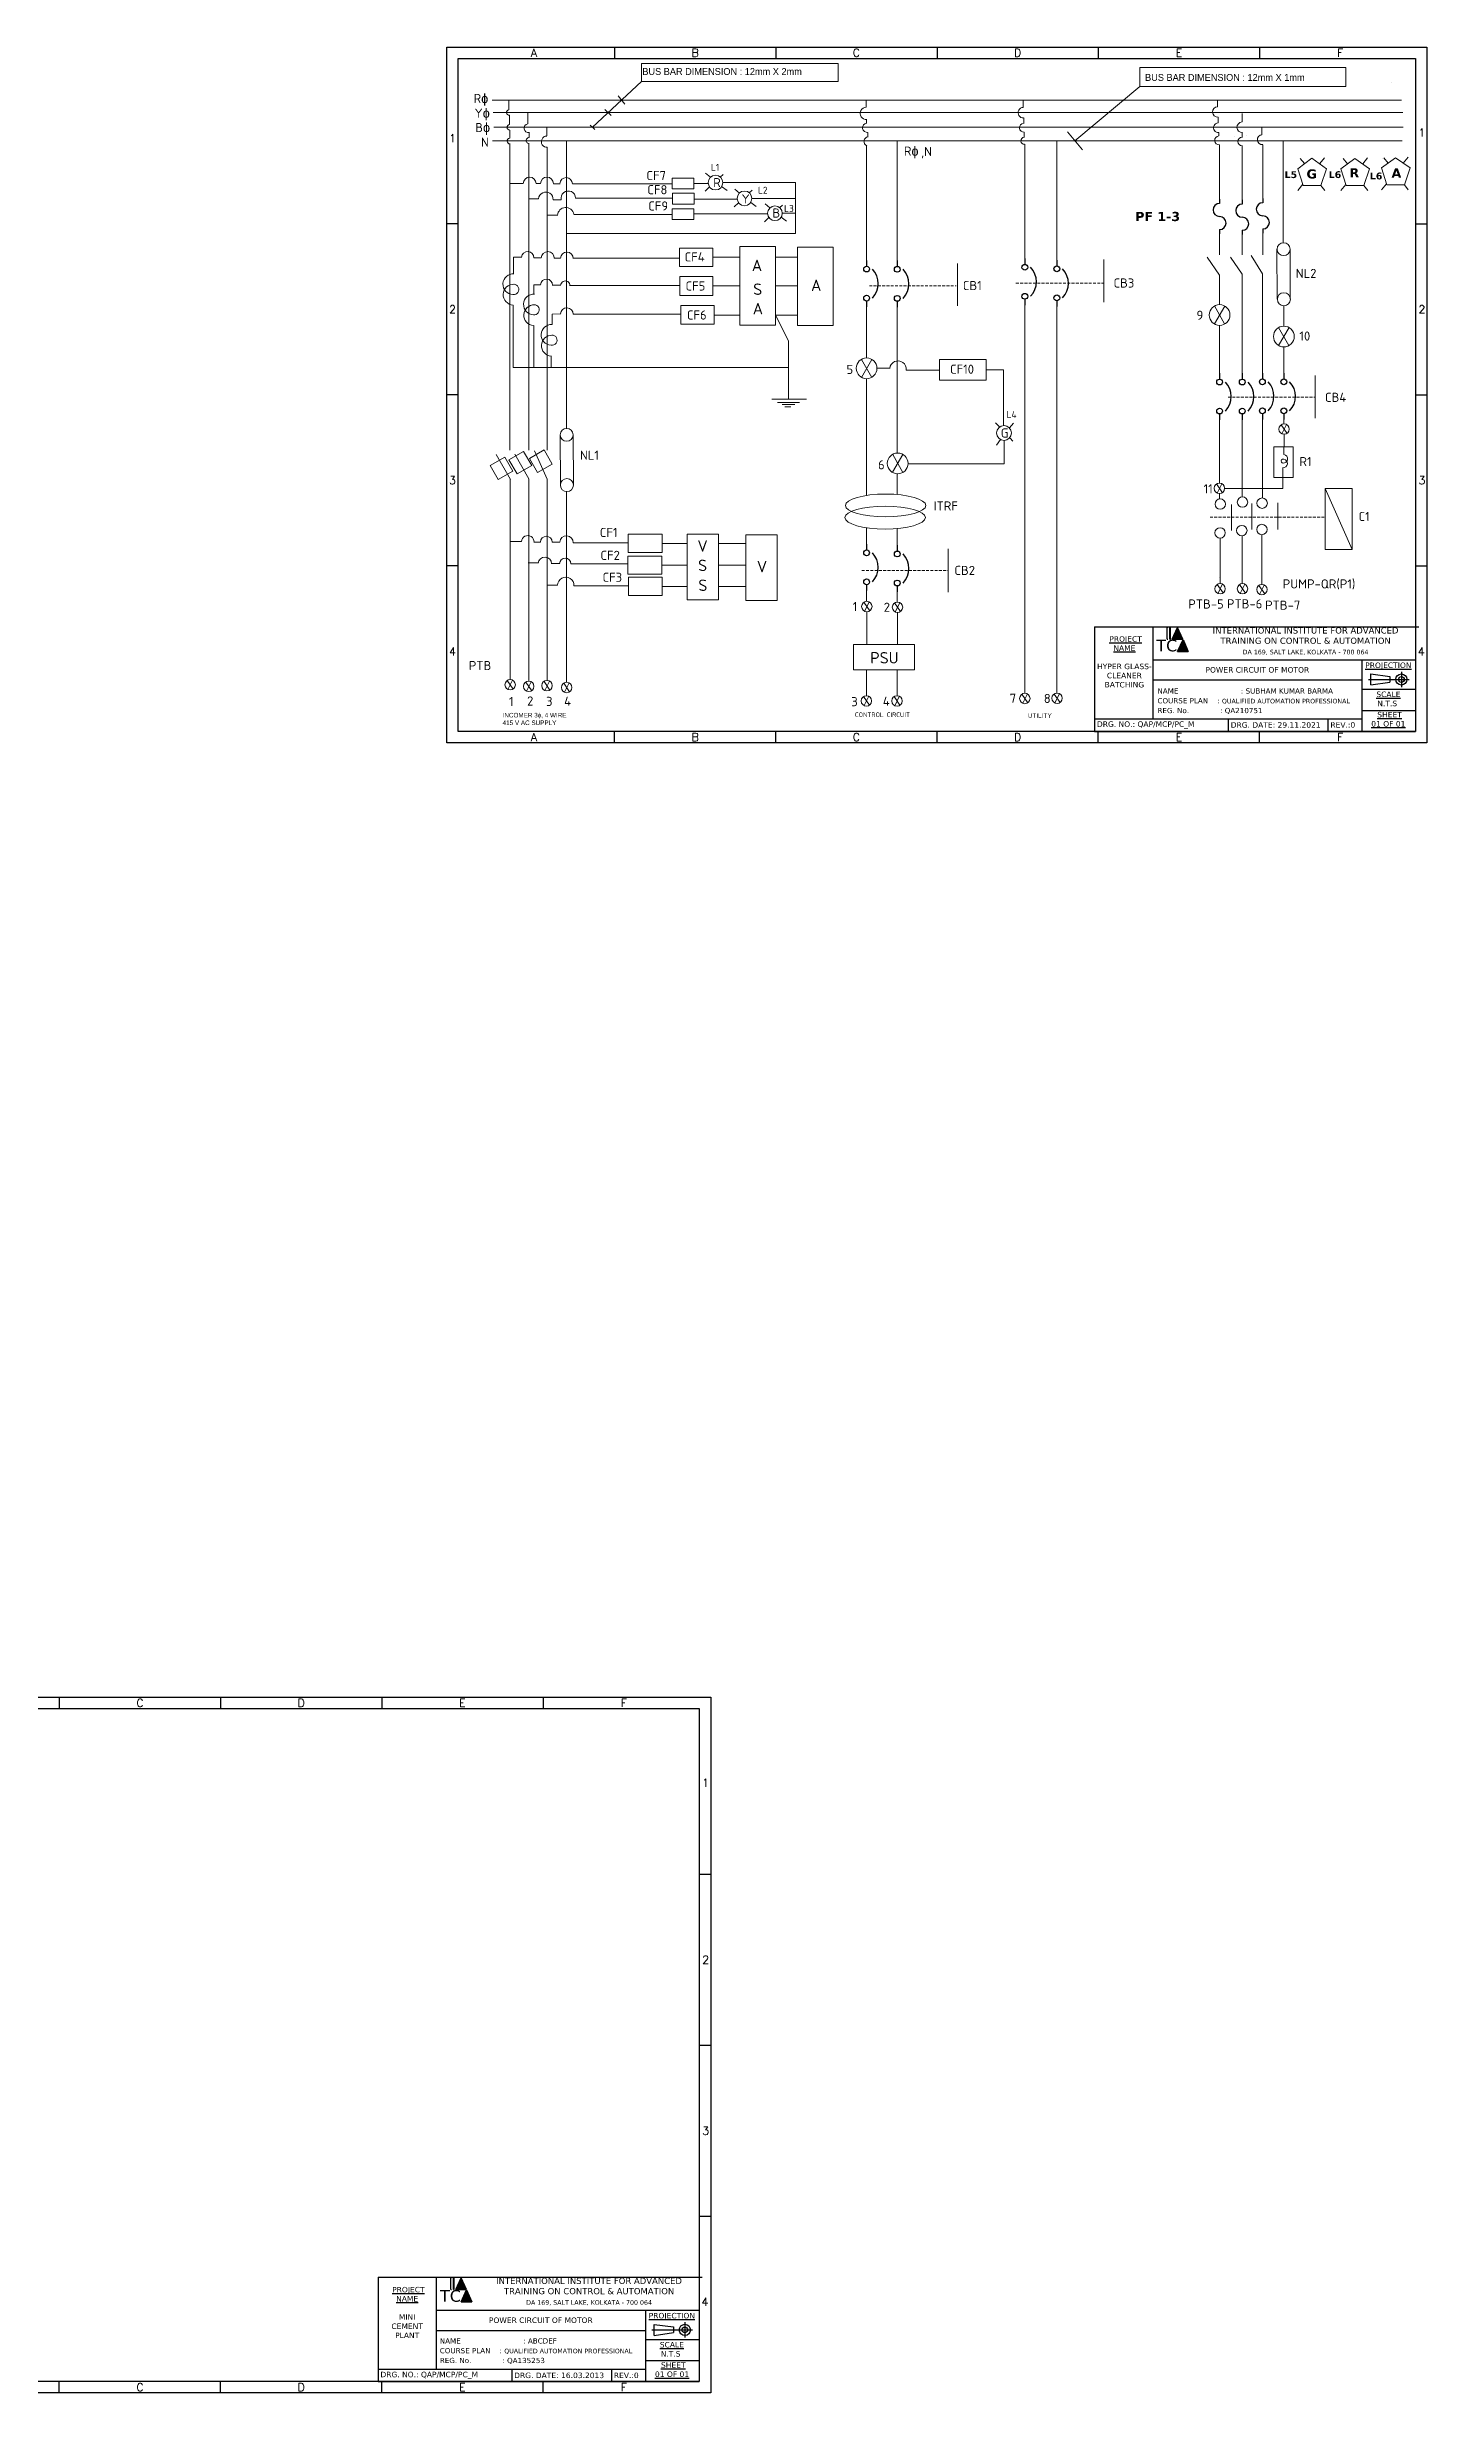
# Model space of a CAD drawing. Header units: millimetres. Extents: x -9791142 to 63260, y -4809864 to 11955173.
# Drawn here: x 36272 to 42308, y -11078 to -818 of the extents above; entities that cross this region are included whole.
import ezdxf
from ezdxf.enums import TextEntityAlignment as Align

# ---------------------------------------------------------------- set-up
doc = ezdxf.new("R2010")
doc.units = ezdxf.units.MM
doc.header["$LTSCALE"] = 5
doc.linetypes.add('DASHED', pattern=[0.75, 0.5, -0.25])
doc.styles.add('style2', font='verdana.ttf')

# ---------------------------------------------------------------- blocks, each defined once
blk = doc.blocks.new('Circuit Breaker')
at = {"color": 7}
for p, q in [((0, 0), (0.049999, 0)), ((0.349999, 0), (0.399999, 0))]:
    blk.add_line(p, q, dxfattribs=at)
for centre in [(0.074999, 0), (0.324999, 0)]:
    blk.add_circle(centre, 0.025, dxfattribs=at)
blk.add_arc((0.199999, -0.081249), 0.18125, 46.39717, 133.6028, dxfattribs=at)
blk = doc.blocks.new('Fuse')
at = {"color": 7}
for p, q in [((0, 0), (0.05, 0)), ((0.35, 0), (0.4, 0))]:
    blk.add_line(p, q, dxfattribs=at)
for centre, start, end in [((0.125, 0), 180, 0), ((0.275, 0), 0, 180)]:
    blk.add_arc(centre, 0.075, start, end, dxfattribs=at)

msp = doc.modelspace()

# ---------------------------------------------------------------- hatches: boundary and pattern name
h = msp.add_hatch(color=140)
h.paths.add_polyline_path([(41174, -3356), (41171, -3356), (41171, -3408), (41174, -3408)])
h.paths.add_polyline_path([(41186, -3356), (41183, -3356), (41183, -3408), (41186, -3408)])
for color, points in [(2, [(41217, -3356), (41194, -3408), (41240, -3408)]), (1, [(41241, -3409), (41217, -3461), (41264, -3461)]), (2, [(38083, -10574), (38060, -10626), (38107, -10626)]), (1, [(38107, -10627), (38084, -10679), (38130, -10679)])]:
    msp.add_hatch(color=color).paths.add_polyline_path(points)
h = msp.add_hatch(color=140)
h.paths.add_polyline_path([(38041, -10574), (38038, -10574), (38038, -10626), (38041, -10626)])
h.paths.add_polyline_path([(38053, -10574), (38050, -10574), (38050, -10626), (38053, -10626)])

# ---------------------------------------------------------------- linework, layer by layer
at = {"color": 6}
for p, q in [((38754, -818), (38754, -868)), ((39460, -818), (39460, -868)), ((40165, -818), (40165, -868)), ((40870, -818), (40870, -868)), ((41576, -818), (41576, -868)), ((38071, -1591), (38021, -1591)), ((42258, -1591), (42308, -1591)), ((38071, -2339), (38021, -2339)), ((42258, -2339), (42308, -2339)), ((38071, -3087), (38021, -3087)), ((42258, -3087), (42308, -3087)), ((38754, -3861), (38754, -3811)), ((39460, -3861), (39460, -3811)), ((40165, -3861), (40165, -3811)), ((40870, -3861), (40870, -3811)), ((41576, -3861), (41576, -3811)), ((36326, -8035), (36326, -8085)), ((37031, -8035), (37031, -8085)), ((37737, -8035), (37737, -8085)), ((38442, -8035), (38442, -8085)), ((39125, -8809), (39175, -8809)), ((39125, -9557), (39175, -9557)), ((39125, -10305), (39175, -10305)), ((36326, -11078), (36326, -11028)), ((37031, -11078), (37031, -11028)), ((37737, -11078), (37737, -11028)), ((38442, -11078), (38442, -11028))]:
    msp.add_line(p, q, dxfattribs=at)
at = {"lineweight": 9, "ltscale": 5}
for p, q in [((38873, -968), (38658, -1169)), ((41052, -991), (40768, -1228)), ((42153, -972), (42153, -972)), ((42153, -972), (42153, -972)), ((38219, -1050), (42197, -1050)), ((38224, -1105), (42203, -1105)), ((38292, -1050), (38292, -1093)), ((38295, -1116), (38295, -1157)), ((38375, -1105), (38375, -1154)), ((38712, -1091), (38739, -1117)), ((38739, -1117), (38739, -1117)), ((38771, -1032), (38800, -1068)), ((39855, -1050), (39855, -1081)), ((40542, -1050), (40542, -1082)), ((40542, -1082), (40542, -1082)), ((40544, -1128), (40544, -1152)), ((41365, -1050), (41392, -1050)), ((41392, -1050), (41392, -1079)), ((41394, -1124), (41394, -1149)), ((41500, -1109), (41500, -1145)), ((38220, -1228), (42199, -1228)), ((38226, -1169), (42204, -1169)), ((38296, -1181), (38296, -1217)), ((38381, -1191), (38381, -1214)), ((38381, -1214), (38381, -1214)), ((38446, -1208), (38446, -1208)), ((38458, -1168), (38458, -1207)), ((38545, -1228), (38545, -2486)), ((38639, -1169), (38831, -1169)), ((38648, -1160), (38669, -1178)), ((38658, -1169), (38658, -1169)), ((38669, -1178), (38669, -1178)), ((39857, -1135), (39857, -1151)), ((39863, -1192), (39863, -1211)), ((39991, -1228), (39991, -1228)), ((39991, -1228), (39991, -1753)), ((40546, -1190), (40546, -1213)), ((40689, -1228), (40689, -1753)), ((40736, -1189), (40801, -1267)), ((40768, -1228), (40768, -1228)), ((41398, -1192), (41398, -1207)), ((41468, -1209), (41468, -1209)), ((41500, -1192), (41500, -1213)), ((41519, -1204), (41519, -1204)), ((41585, -1167), (41585, -1202)), ((41679, -1228), (41679, -1483)), ((38297, -1242), (38297, -2581)), ((38380, -1240), (38380, -2581)), ((38460, -1256), (38460, -2581)), ((39857, -1751), (39857, -1250)), ((39857, -1250), (39857, -1250)), ((40549, -1744), (40549, -1243)), ((41401, -1246), (41401, -1484)), ((41500, -1249), (41500, -1486)), ((41590, -1245), (41590, -1480)), ((41772, -1328), (41754, -1305)), ((41754, -1305), (41754, -1305)), ((41839, -1328), (41860, -1302)), ((41860, -1302), (41860, -1302)), ((41960, -1329), (41942, -1305)), ((41942, -1305), (41942, -1305)), ((42027, -1329), (42048, -1303)), ((42048, -1303), (42048, -1303)), ((42112, -1307), (42112, -1307)), ((42138, -1326), (42120, -1302)), ((42204, -1326), (42226, -1300)), ((42226, -1300), (42226, -1300)), ((38297, -1415), (38355, -1415)), ((38411, -1415), (38431, -1415)), ((38487, -1416), (38487, -1416)), ((38487, -1416), (38516, -1416)), ((38570, -1417), (39006, -1417)), ((39101, -1415), (39163, -1415)), ((39170, -1430), (39151, -1448)), ((39153, -1370), (39174, -1387)), ((39230, -1375), (39217, -1387)), ((39223, -1428), (39247, -1446)), ((39228, -1411), (39546, -1411)), ((39546, -1411), (39546, -1633)), ((41743, -1445), (41765, -1418)), ((41861, -1445), (41844, -1423)), ((41931, -1446), (41953, -1419)), ((42049, -1446), (42032, -1424)), ((42109, -1443), (42131, -1416)), ((42226, -1443), (42210, -1421)), ((38380, -1482), (38422, -1482)), ((38486, -1486), (38521, -1486)), ((38583, -1479), (39008, -1479)), ((39228, -1484), (39103, -1484)), ((39151, -1448), (39151, -1448)), ((39228, -1484), (39290, -1484)), ((39297, -1500), (39278, -1517)), ((39278, -1517), (39278, -1517)), ((39280, -1439), (39301, -1457)), ((39357, -1444), (39344, -1456)), ((39350, -1498), (39374, -1516)), ((39355, -1480), (39546, -1480)), ((39413, -1504), (39434, -1521)), ((39489, -1509), (39477, -1520)), ((41401, -1484), (41401, -1484)), ((41679, -1483), (41679, -1673)), ((38460, -1554), (38506, -1554)), ((39546, -1633), (38545, -1633)), ((38576, -1550), (39007, -1550)), ((39102, -1548), (39361, -1548)), ((39361, -1548), (39423, -1548)), ((39430, -1564), (39411, -1582)), ((39411, -1582), (39411, -1582)), ((39483, -1562), (39507, -1580)), ((39488, -1545), (39546, -1545)), ((41401, -1636), (41401, -1727)), ((41500, -1638), (41500, -1727)), ((41590, -1632), (41590, -1727)), ((38313, -1737), (38313, -1812)), ((38313, -1737), (38349, -1737)), ((38402, -1740), (38434, -1740)), ((38434, -1740), (38434, -1740)), ((38491, -1742), (38518, -1742)), ((38518, -1742), (38518, -1742)), ((39184, -1737), (39303, -1737)), ((39459, -1737), (39555, -1737)), ((41401, -1815), (41346, -1737)), ((41346, -1737), (41346, -1737)), ((41500, -1812), (41448, -1737)), ((41448, -1737), (41448, -1737)), ((41500, -1727), (41500, -1727)), ((41588, -1810), (41539, -1730)), ((41590, -1727), (41590, -1727)), ((41652, -1702), (41653, -1921)), ((41709, -1702), (41710, -1921)), ((39991, -1753), (39991, -1753)), ((40255, -1764), (40255, -1950)), ((40894, -1747), (40894, -1934)), ((41401, -1815), (41401, -1945)), ((41401, -1815), (41401, -1815)), ((41500, -1812), (41500, -2048)), ((41588, -1810), (41588, -2050)), ((38311, -1947), (38311, -2220)), ((38402, -1898), (38402, -1858)), ((38402, -1858), (38402, -1858)), ((38402, -1858), (38431, -1858)), ((38431, -1858), (38431, -1858)), ((38483, -1860), (38519, -1860)), ((38559, -1861), (39041, -1861)), ((39041, -1861), (39041, -1861)), ((39185, -1863), (39303, -1863)), ((39459, -1863), (39555, -1863)), ((39555, -1863), (39555, -1863)), ((40549, -1946), (40549, -3517)), ((38401, -2036), (38401, -2220)), ((38482, -1986), (38519, -1985)), ((38482, -2031), (38482, -1986)), ((38574, -1986), (39044, -1986)), ((39044, -1986), (39044, -1986)), ((39190, -1990), (39303, -1990)), ((39459, -1990), (39555, -1990)), ((39459, -1990), (39459, -1990)), ((39459, -1990), (39515, -2103)), ((39857, -1954), (39857, -2178)), ((39991, -1955), (39991, -2594)), ((40689, -1953), (40689, -3522)), ((41424, -1951), (41378, -2029)), ((41379, -1950), (41423, -2029)), ((41401, -1989), (41401, -1990)), ((41401, -2035), (41401, -2048)), ((41401, -2048), (41401, -2048)), ((41401, -2048), (41401, -2246)), ((41500, -2048), (41500, -2048)), ((41500, -2048), (41500, -2246)), ((41588, -2050), (41588, -2050)), ((41588, -2050), (41588, -2246)), ((41705, -2044), (41659, -2123)), ((41659, -2044), (41704, -2123)), ((41682, -1950), (41682, -2038)), ((39515, -2103), (39515, -2287)), ((41682, -2083), (41682, -2084)), ((41682, -2129), (41682, -2246)), ((38311, -2220), (38478, -2220)), ((38401, -2220), (38401, -2220)), ((38478, -2169), (38478, -2220)), ((38478, -2220), (38478, -2220)), ((38478, -2220), (39515, -2220)), ((38478, -2220), (38478, -2220)), ((39880, -2184), (39834, -2263)), ((39835, -2184), (39880, -2263)), ((39903, -2223), (39937, -2223)), ((39937, -2223), (39958, -2223)), ((40030, -2231), (40178, -2231)), ((40380, -2230), (40456, -2230)), ((40456, -2230), (40456, -2412)), ((41401, -2246), (41401, -2246)), ((41500, -2246), (41500, -2246)), ((41588, -2246), (41588, -2246)), ((41682, -2246), (41682, -2246)), ((41819, -2254), (41819, -2441)), ((39443, -2358), (39594, -2358)), ((39515, -2287), (39515, -2287)), ((39515, -2287), (39515, -2360)), ((39857, -2269), (39857, -2779)), ((39467, -2372), (39564, -2372)), ((39487, -2381), (39543, -2381)), ((39500, -2391), (39525, -2391)), ((39515, -2360), (39515, -2360)), ((40439, -2480), (40421, -2461)), ((40423, -2462), (40423, -2462)), ((40456, -2411), (40456, -2473)), ((41401, -2448), (41401, -2657)), ((41500, -2448), (41500, -2660)), ((41588, -2447), (41588, -2659)), ((41682, -2448), (41682, -2467)), ((38517, -2514), (38518, -2734)), ((38574, -2514), (38575, -2734)), ((40443, -2534), (40425, -2559)), ((40458, -2538), (40458, -2641)), ((40499, -2463), (40482, -2484)), ((40496, -2541), (40485, -2528)), ((41670, -2470), (41696, -2508)), ((41693, -2469), (41673, -2510)), ((41682, -2467), (41682, -2467)), ((41683, -2538), (41682, -2600)), ((41683, -2512), (41683, -2538)), ((41683, -2538), (41683, -2512)), ((41683, -2538), (41683, -2538)), ((38299, -2709), (38237, -2600)), ((38380, -2707), (38318, -2598)), ((38318, -2598), (38318, -2598)), ((38460, -2708), (38404, -2584)), ((38404, -2584), (38404, -2584)), ((40016, -2600), (39970, -2678)), ((39971, -2600), (40015, -2679)), ((39991, -2635), (39991, -2636)), ((40040, -2641), (40039, -2641)), ((40039, -2641), (40039, -2641)), ((40458, -2641), (40040, -2641)), ((41401, -2639), (41401, -2725)), ((41401, -2657), (41401, -2657)), ((41500, -2660), (41500, -2660)), ((41500, -2660), (41500, -2786)), ((41588, -2659), (41588, -2659)), ((41588, -2659), (41588, -2790)), ((41677, -2657), (41677, -2694)), ((41682, -2600), (41682, -2600)), ((41682, -2600), (41682, -2600)), ((38298, -2709), (38298, -3584)), ((38380, -2707), (38380, -3591)), ((38460, -2708), (38460, -3588)), ((38545, -2763), (38545, -3596)), ((39991, -2684), (39991, -2775)), ((41377, -2749), (41377, -2749)), ((41387, -2729), (41413, -2767)), ((41411, -2728), (41391, -2769)), ((41401, -2749), (41401, -2749)), ((41401, -2749), (41401, -2749)), ((41677, -2749), (41423, -2749)), ((41677, -2694), (41677, -2749)), ((41862, -2749), (41981, -3015)), ((41401, -2771), (41401, -2792)), ((41401, -2792), (41401, -2792)), ((41453, -2818), (41453, -2933)), ((41500, -2786), (41500, -2786)), ((41542, -2815), (41542, -2928)), ((41588, -2790), (41588, -2790)), ((41656, -2812), (41656, -2928)), ((39857, -2921), (39857, -2933)), ((39857, -2933), (39857, -2994)), ((39991, -2924), (39991, -2932)), ((39991, -2932), (39991, -2998)), ((41403, -2964), (41403, -3164)), ((41453, -2933), (41453, -2933)), ((41500, -2955), (41500, -3164)), ((41542, -2928), (41542, -2928)), ((41586, -2951), (41586, -3169)), ((41656, -2928), (41656, -2928)), ((41861, -2874), (41861, -2874)), ((38298, -2981), (38347, -2981)), ((38347, -2981), (38347, -2981)), ((38377, -3074), (38420, -3074)), ((38402, -2983), (38430, -2983)), ((38423, -3058), (38423, -3058)), ((38479, -3077), (38514, -3077)), ((38481, -2983), (38515, -2983)), ((38515, -2983), (38515, -2983)), ((38563, -3078), (38813, -3078)), ((38573, -2986), (38815, -2986)), ((38815, -2986), (38815, -2986)), ((38963, -2989), (39072, -2989)), ((39209, -2989), (39329, -2989)), ((39329, -2989), (39329, -2989)), ((40214, -3012), (40214, -3202)), ((41981, -3015), (41981, -3015)), ((38460, -3172), (38505, -3172)), ((38577, -3174), (38815, -3174)), ((38961, -3084), (39072, -3084)), ((38963, -3177), (39072, -3177)), ((39209, -3084), (39329, -3084)), ((39209, -3177), (39329, -3177)), ((41390, -3168), (41416, -3205)), ((41414, -3166), (41394, -3207)), ((41401, -3136), (41401, -3136)), ((41488, -3168), (41514, -3206)), ((41511, -3167), (41491, -3208)), ((41498, -3139), (41498, -3139)), ((41573, -3173), (41599, -3210)), ((41596, -3171), (41576, -3212)), ((41585, -3144), (41585, -3144)), ((39844, -3283), (39844, -3283)), ((39845, -3246), (39871, -3284)), ((39868, -3245), (39848, -3286)), ((39857, -3195), (39857, -3242)), ((39873, -3282), (39873, -3282)), ((39979, -3249), (40005, -3287)), ((40003, -3248), (39982, -3289)), ((39991, -3200), (39991, -3245)), ((39848, -3286), (39848, -3286)), ((39858, -3288), (39858, -3431)), ((39865, -3286), (39865, -3286)), ((39871, -3284), (39871, -3284)), ((39992, -3291), (39992, -3431)), ((39858, -3431), (39858, -3431)), ((38285, -3588), (38311, -3626)), ((38308, -3587), (38288, -3628)), ((38470, -3591), (38450, -3632)), ((38460, -3588), (38460, -3588)), ((39856, -3542), (39856, -3655)), ((39990, -3542), (39990, -3655)), ((40549, -3517), (40549, -3644)), ((40689, -3522), (40689, -3644)), ((38367, -3595), (38392, -3633)), ((38390, -3594), (38370, -3635)), ((38446, -3593), (38472, -3630)), ((38532, -3600), (38558, -3638)), ((38556, -3599), (38536, -3640)), ((38545, -3596), (38545, -3596)), ((39843, -3659), (39869, -3696)), ((39867, -3657), (39847, -3698)), ((39977, -3659), (40003, -3697)), ((40000, -3658), (39980, -3699)), ((40536, -3648), (40562, -3686)), ((40560, -3647), (40540, -3688)), ((40677, -3648), (40703, -3685)), ((40700, -3646), (40680, -3687))]:
    msp.add_line(p, q, dxfattribs=at)
at = {"linetype": 'DASHED', "lineweight": 9, "ltscale": 5}
for p, q in [((39869, -1862), (40249, -1862)), ((40510, -1850), (40891, -1850)), ((41438, -2350), (41818, -2350)), ((41359, -2874), (41861, -2874)), ((39836, -3108), (40214, -3108))]:
    msp.add_line(p, q, dxfattribs=at)
at = {"color": 84}
for p, q in [((40854, -3354), (40854, -3811)), ((40854, -3354), (42272, -3354)), ((41109, -3354), (41109, -3756)), ((42258, -3330), (42258, -3811)), ((41109, -3498), (42258, -3498)), ((41109, -3586), (42023, -3586)), ((42023, -3498), (42023, -3811)), ((42023, -3626), (42258, -3626)), ((40854, -3756), (42023, -3756)), ((41439, -3756), (41439, -3811)), ((41875, -3756), (41875, -3811)), ((42023, -3719), (42258, -3719)), ((40854, -3811), (42258, -3811)), ((39125, -10548), (39125, -11028)), ((37720, -10571), (37720, -11028)), ((37720, -10571), (39138, -10571)), ((37975, -10571), (37975, -10974)), ((37975, -10716), (39125, -10716)), ((38890, -10716), (38890, -11028)), ((37975, -10804), (38890, -10804)), ((38890, -10844), (39125, -10844)), ((37720, -10974), (38890, -10974)), ((38305, -10974), (38305, -11028)), ((38741, -10974), (38741, -11028)), ((38890, -10936), (39125, -10936)), ((37720, -11028), (39125, -11028))]:
    msp.add_line(p, q, dxfattribs=at)
at = {"color": 140}
for p, q in [((41174, -3356), (41171, -3356)), ((41171, -3408), (41171, -3356)), ((41186, -3356), (41183, -3356)), ((41183, -3408), (41183, -3356)), ((41186, -3408), (41186, -3356)), ((38041, -10574), (38038, -10574)), ((38038, -10626), (38038, -10574)), ((38053, -10574), (38050, -10574)), ((38050, -10626), (38050, -10574)), ((38053, -10626), (38053, -10574))]:
    msp.add_line(p, q, dxfattribs=at)
at = {"color": 2}
for p, q in [((41194, -3408), (41217, -3356)), ((41240, -3408), (41217, -3356)), ((41194, -3408), (41240, -3408)), ((38060, -10626), (38083, -10574)), ((38060, -10626), (38107, -10626)), ((38107, -10626), (38083, -10574))]:
    msp.add_line(p, q, dxfattribs=at)
at = {"color": 4}
for p, q in [((41171, -3408), (41174, -3408)), ((41183, -3408), (41186, -3408)), ((38038, -10626), (38041, -10626)), ((38050, -10626), (38053, -10626))]:
    msp.add_line(p, q, dxfattribs=at)
at = {"color": 1}
for p, q in [((41217, -3461), (41241, -3409)), ((41217, -3461), (41264, -3461)), ((41241, -3409), (41264, -3461)), ((38084, -10679), (38107, -10627)), ((38107, -10627), (38130, -10679)), ((38084, -10679), (38130, -10679))]:
    msp.add_line(p, q, dxfattribs=at)
at = {"color": 160}
for p, q in [((42052, -3584), (42230, -3584)), ((42062, -3560), (42146, -3571)), ((42196, -3550), (42196, -3618)), ((42062, -3608), (42146, -3596)), ((39062, -10768), (39062, -10836)), ((38918, -10802), (39096, -10802)), ((38928, -10778), (39013, -10789)), ((38928, -10826), (39013, -10814))]:
    msp.add_line(p, q, dxfattribs=at)
at = {"color": 240}
for points in [[(38021, -818), (42308, -818), (42308, -3861), (38021, -3861)], [(38071, -868), (42258, -868), (42258, -3811), (38071, -3811)], [(34888, -8035), (39175, -8035), (39175, -11078), (34888, -11078)], [(34938, -8085), (39125, -8085), (39125, -11028), (34938, -11028)]]:
    msp.add_lwpolyline(points, close=True, dxfattribs=at)
at = {"lineweight": 9, "ltscale": 5}
for points in [[(38873, -890), (39732, -890), (39732, -968), (38873, -968)], [(41052, -907), (41953, -907), (41953, -991), (41052, -991)], [(41805, -1304), (41743, -1350), (41767, -1423), (41844, -1423), (41868, -1350)], [(41993, -1305), (41931, -1350), (41955, -1424), (42032, -1424), (42056, -1350)], [(42171, -1302), (42109, -1347), (42133, -1421), (42210, -1421), (42234, -1347)], [(39006, -1391), (39101, -1391), (39101, -1438), (39006, -1438)], [(39007, -1525), (39102, -1525), (39102, -1572), (39007, -1572)], [(39008, -1457), (39103, -1457), (39103, -1505), (39008, -1505)], [(39039, -1697), (39184, -1697), (39184, -1778), (39039, -1778)], [(39303, -1691), (39459, -1691), (39459, -2034), (39303, -2034)], [(39555, -1693), (39711, -1693), (39711, -2036), (39555, -2036)], [(39040, -1822), (39185, -1822), (39185, -1904), (39040, -1904)], [(39045, -1949), (39190, -1949), (39190, -2030), (39045, -2030)], [(40176, -2185), (40380, -2185), (40380, -2275), (40176, -2275)], [(38246, -2709), (38210, -2648), (38274, -2611), (38309, -2673)], [(38328, -2685), (38292, -2623), (38356, -2587), (38392, -2648)], [(38418, -2679), (38382, -2617), (38446, -2580), (38481, -2642)], [(41638, -2567), (41723, -2567), (41723, -2701), (41638, -2701)], [(38380, -2707), (38380, -2707), (38380, -2707), (38380, -2707)], [(41862, -2749), (41981, -2749), (41981, -3015), (41862, -3015)], [(38814, -2949), (38963, -2949), (38963, -3029), (38814, -3029)], [(39072, -2949), (39209, -2949), (39209, -3235), (39072, -3235)], [(39329, -2952), (39466, -2952), (39466, -3238), (39329, -3238)], [(38813, -3044), (38961, -3044), (38961, -3124), (38813, -3124)], [(38815, -3137), (38963, -3137), (38963, -3217), (38815, -3217)], [(39799, -3431), (40067, -3431), (40067, -3542), (39799, -3542)]]:
    msp.add_lwpolyline(points, close=True, dxfattribs=at)
msp.add_lwpolyline([(38573, -1742), (39038, -1742), (39038, -1742)], dxfattribs=at)
at = {"color": 160}
for points in [[(42062, -3608), (42062, -3560)], [(42146, -3571), (42146, -3596)], [(38928, -10826), (38928, -10778)], [(39013, -10789), (39013, -10814)]]:
    msp.add_lwpolyline(points, dxfattribs=at)
at = {"lineweight": 9, "ltscale": 5}
for centre, radius in [((39196, -1411), 32.2), ((39323, -1480), 32.2), ((39456, -1545), 32.2), ((41681, -1702), 28.4), ((41401, -1990), 45.4), ((41682, -1921), 28.4), ((41682, -2084), 45.4), ((39857, -2223), 45.4), ((38545, -2514), 28.4), ((40458, -2506), 32.2), ((41683, -2489), 22.8), ((39993, -2639), 45.4), ((38546, -2734), 28.4), ((41400, -2748), 22.8), ((41404, -2817), 22.8), ((41501, -2808), 22.8), ((41587, -2813), 22.8), ((41403, -2943), 22.8), ((41498, -2933), 22.8), ((41586, -2928), 22.8), ((41403, -3187), 22.8), ((41501, -3187), 22.8), ((41586, -3191), 22.8), ((39858, -3265), 22.8), ((39992, -3268), 22.8), ((38298, -3607), 22.8), ((38379, -3614), 22.8), ((38459, -3611), 22.8), ((38545, -3619), 22.8), ((39856, -3678), 22.8), ((39990, -3678), 22.8), ((40549, -3667), 22.8), ((40690, -3666), 22.8)]:
    msp.add_circle(centre, radius, dxfattribs=at)
at = {"color": 160}
for centre, radius in [((42196, -3584), 24.3), ((42196, -3584), 12.5), ((39062, -10802), 24.3), ((39062, -10802), 12.5)]:
    msp.add_circle(centre, radius, dxfattribs=at)
at = {"lineweight": 9, "ltscale": 5}
for centre, radius, start, end in [((38294, -1104), 11.9, 100.0697, 273.3074), ((39856, -1108), 27, 93.0629, 273.0629), ((40543, -1105), 23.2, 91.9879, 271.9879), ((41393, -1102), 22.5, 92.6592, 272.6592), ((38296, -1169), 11.9, 93.3074, 273.3074), ((38297, -1229), 12.8, 93.7444, 273.7444), ((38378, -1173), 19.1, 98.4332, 278.4332), ((38381, -1227), 13.1, 89.3439, 269.3439), ((38459, -1232), 24.6, 92.3559, 272.3559), ((39860, -1171), 20.7, 97.5548, 277.5548), ((39866, -1231), 20.7, 97.5565, 245.9081), ((40545, -1171), 19.4, 94.2142, 274.2142), ((40547, -1228), 15.4, 94.1319, 274.1319), ((41396, -1171), 21.5, 94.8892, 274.8892), ((41399, -1226), 19.6, 94.5913, 274.5913), ((41500, -1169), 23.3, 92.124, 272.124), ((41500, -1231), 18.7, 90.82, 270.82), ((41588, -1223), 21.7, 94.2446, 274.2446), ((38383, -1415), 28, 359.935, 179.935), ((38459, -1415), 28, 359.5902, 179.5902), ((38543, -1416), 27.1, 359.0815, 179.0815), ((38454, -1484), 31.8, 355.833, 175.833), ((38541, -1555), 35.5, 9.2358, 177.7339), ((38552, -1479), 31.6, 0, 193.8411), ((38375, -1739), 26.8, 357.2613, 177.2613), ((38462, -1741), 28.2, 358.2729, 178.2729), ((38546, -1742), 27.3, 358.3661, 178.3661), ((38312, -1855), 45.5, 87.1353, 267.1353), ((38457, -1859), 26.3, 357.4012, 177.4012), ((38539, -1861), 20.2, 357.467, 177.467), ((38313, -1901), 45.5, 87.1353, 267.1353), ((38314, -1878), 22.2, 260.5761, 91.5079), ((38402, -1944), 45.5, 87.1353, 267.1353), ((38403, -1991), 45.5, 87.1353, 267.1353), ((38403, -1967), 22.2, 260.5761, 91.5079), ((38479, -2077), 45.5, 87.1353, 267.1353), ((38546, -1986), 27.3, 358.4662, 178.4662), ((38480, -2124), 45.5, 87.1353, 267.1353), ((38481, -2100), 22.2, 260.5761, 91.5079), ((39994, -2227), 36.2, 354.1938, 174.1938), ((41679, -2629), 8.75, 71.5159, 274.5237), ((41680, -2619), 18.8, 262.1407, 82.1407), ((41679, -2639), 18.8, 262.1407, 82.1407), ((38375, -2982), 27.4, 357.8157, 177.8157), ((38456, -2983), 25.5, 359.5301, 179.5301), ((38544, -2985), 29.3, 357.141, 177.141), ((38450, -3078), 29.2, 0, 176.0583), ((38539, -3078), 24.7, 359.5246, 179.5246), ((38541, -3173), 36.1, 358.311, 178.311)]:
    msp.add_arc(centre, radius, start, end, dxfattribs=at)
for centre in [(39938, -2876), (39940, -2823)]:
    msp.add_ellipse(centre, major_axis=(176, 0), ratio=0.28361, dxfattribs=at)

# ---------------------------------------------------------------- block references
at = {"lineweight": 9, "ltscale": 5, "rotation": 270}
for name, p, xscale, yscale, zscale in [('Fuse', (41401, -1483), 381, 381, 381), ('Fuse', (41500, -1486), 381, 381, 381), ('Fuse', (41590, -1480), 381, 381, 381), ('Circuit Breaker', (40549, -1743), 508, 508, 508), ('Circuit Breaker', (39857, -1751), 508, 508, 508), ('Circuit Breaker', (39991, -1752), 508, 508, 508), ('Circuit Breaker', (40689, -1750), 508, 508, 508), ('Circuit Breaker', (41401, -2245), 508, 508, 508), ('Circuit Breaker', (41500, -2245), 508, 508, 508), ('Circuit Breaker', (41588, -2244), 508, 508, 508), ('Circuit Breaker', (41682, -2244), 508, 508, 508), ('Circuit Breaker', (39857, -2992), 508, 508, 508), ('Circuit Breaker', (39991, -2997), 508, 508, 508)]:
    msp.add_blockref(name, p, dxfattribs=dict(at, xscale=xscale, yscale=yscale, zscale=zscale))

# ---------------------------------------------------------------- texts
at = {"color": 140, "style": 'style2'}
for p in [(41170, -3461), (38037, -10679)]:
    msp.add_text('TC', height=50.9, dxfattribs=at).set_placement(p, align=Align.CENTER)
at = {"color": 2, "char_height": 35, "attachment_point": 5, "style": 'style2'}
for s, insert, width in [('{\\Fromans|c0;A}', (38402, -843), 705.35), ('{\\Fromans|c0;B}', (39107, -843), 705.35), ('{\\Fromans|c0;C}', (39812, -843), 705.35), ('{\\Fromans|c0;D}', (40518, -843), 705.35), ('{\\Fromans|c0;E}', (41223, -843), 705.35), ('\\pxqc;{\\Fromans|c0;F}', (41928, -843), 705.35), ('{\\Fromans|c0;1}', (38046, -1217), 50), ('{\\Fromans|c0;1}', (42286, -1192), 50), ('{\\Fromans|c0;2}', (38046, -1965), 50), ('{\\Fromans|c0;2}', (42286, -1965), 50), ('{\\Fromans|c0;3}', (38046, -2713), 50), ('{\\Fromans|c0;3}', (42286, -2713), 50), ('{\\Fromans|c0;4}', (38046, -3461), 50), ('{\\Fromans|c0;4}', (42283, -3461), 50), ('{\\Fromans|c0;A}', (38402, -3836), 705.35), ('{\\Fromans|c0;B}', (39107, -3836), 705.35), ('{\\Fromans|c0;C}', (39812, -3836), 705.35), ('{\\Fromans|c0;D}', (40518, -3836), 705.35), ('{\\Fromans|c0;E}', (41223, -3836), 705.35), ('\\pxqc;{\\Fromans|c0;F}', (41928, -3836), 705.35), ('{\\Fromans|c0;C}', (36679, -8060), 705.35), ('{\\Fromans|c0;D}', (37384, -8060), 705.35), ('{\\Fromans|c0;E}', (38089, -8060), 705.35), ('\\pxqc;{\\Fromans|c0;F}', (38795, -8060), 705.35), ('{\\Fromans|c0;1}', (39153, -8409), 50), ('{\\Fromans|c0;2}', (39153, -9183), 50), ('{\\Fromans|c0;3}', (39153, -9931), 50), ('{\\Fromans|c0;4}', (39150, -10679), 50), ('{\\Fromans|c0;C}', (36679, -11053), 705.35), ('{\\Fromans|c0;D}', (37384, -11053), 705.35), ('{\\Fromans|c0;E}', (38089, -11053), 705.35), ('\\pxqc;{\\Fromans|c0;F}', (38795, -11053), 705.35)]:
    msp.add_mtext(s, dxfattribs=dict(at, insert=insert, width=width))
at = {"lineweight": 9, "ltscale": 5, "attachment_point": 1}
for s, width, insert, char_height in [('BUS BAR DIMENSION : 12mm X 2mm', 875.32, (38876, -910), 30), ('{\\fISOCPEUR|b1|i0|c0|p34;Rɸ}', 22.56, (38138, -1023), 40), ('BUS BAR DIMENSION : 12mm X 1mm', 875.32, (41075, -936), 30), ('{\\fISOCPEUR|b1|i0|c0|p34;Yɸ}', 22.56, (38142, -1087), 40), ('{\\fISOCPEUR|b1|i0|c0|p34;Bɸ}', 22.56, (38145, -1150), 40), ('{\\fISOCPEUR|b1|i0|c0|p34;N}', 22.56, (38170, -1214), 40), ('{\\fISOCPEUR|b1|i0|c0|p34;L1}', 66.68, (39176, -1329), 30), ('{\\fISOCPEUR|b1|i0|c0|p34;Rɸ}', 22.56, (40020, -1253), 40), ('{\\fISOCPEUR|b1|i0|c0|p34;,N}', 22.56, (40095, -1255), 40), ('{\\fISOCPEUR|b1|i0|c0|p34;CF7}', 22.56, (38894, -1360), 40), ('{\\fISOCPEUR|b1|i0|c0|p34;CF8}', 22.56, (38898, -1422), 40), ('{\\fISOCPEUR|b1|i0|c0|p34;R}', 22.56, (39186, -1391), 40), ('{\\fISOCPEUR|b1|i0|c0|p34;L2}', 66.68, (39382, -1429), 30), ('{\\fVerdana|b1|i0|c0|p34;L5}', 51.97, (41685, -1361), 30), ('{\\fVerdana|b1|i0|c0|p34;G}', 72.09, (41781, -1353), 40), ('{\\fVerdana|b1|i0|c0|p34;L6}', 51.97, (41878, -1361), 30), ('{\\fVerdana|b1|i0|c0|p34;R}', 72.09, (41969, -1348), 40), ('{\\fVerdana|b1|i0|c0|p34;L6}', 51.97, (42058, -1367), 30), ('{\\fVerdana|b1|i0|c0|p34;A}', 72.09, (42153, -1349), 40), ('{\\fISOCPEUR|b1|i0|c0|p34;CF9}', 22.56, (38902, -1493), 40), ('{\\fISOCPEUR|b1|i0|c0|p34;Y}', 22.56, (39310, -1462), 40), ('{\\fISOCPEUR|b1|i0|c0|p34;B}', 22.56, (39445, -1524), 40), ('{\\fISOCPEUR|b1|i0|c0|p34;L3}', 66.68, (39496, -1509), 30), ('{\\fVerdana|b1|i0|c0|p34;PF 1-3}', 334.85, (41032, -1539), 40), ('{\\fISOCPEUR|b1|i0|c0|p34;CF4}', 22.56, (39061, -1716), 40), ('{\\fISOCPEUR|b1|i0|c0|p34;CF5}', 22.56, (39065, -1843), 40), ('{\\fISOCPEUR|b1|i0|c0|p34;A}', 22.56, (39355, -1748), 50), ('{\\fISOCPEUR|b1|i0|c0|p34;A}', 22.56, (39614, -1835), 50), ('{\\fISOCPEUR|b1|i0|c0|p34;CB1}', 22.56, (40278, -1841), 40), ('{\\fISOCPEUR|b1|i0|c0|p34;CB3}', 22.56, (40937, -1830), 40), ('{\\fISOCPEUR|b1|i0|c0|p34;NL2}', 22.56, (41734, -1788), 40), ('{\\fISOCPEUR|b1|i0|c0|p34;A}', 22.56, (39359, -1937), 50), ('{\\fISOCPEUR|b1|i0|c0|p34;S}', 22.56, (39361, -1852), 50), ('{\\fISOCPEUR|b1|i0|c0|p34;CF6}', 22.56, (39071, -1970), 40), ('{\\fISOCPEUR|b1|i0|c0|p34;9}', 22.56, (41300, -1971), 40), ('{\\fISOCPEUR|b1|i0|c0|p34;10}', 22.56, (41750, -2062), 40), ('{\\fISOCPEUR|b1|i0|c0|p34;5}', 22.56, (39769, -2208), 40), ('{\\fISOCPEUR|b1|i0|c0|p34;CF10}', 22.56, (40222, -2207), 40), ('{\\fISOCPEUR|b1|i0|c0|p34;CB4}', 22.56, (41862, -2330), 40), ('{\\fISOCPEUR|b1|i0|c0|p34;L4}', 66.68, (40469, -2410), 30), ('{\\fISOCPEUR|b1|i0|c0|p34;G}', 22.56, (40444, -2486), 40), ('{\\fISOCPEUR|b1|i0|c0|p34;NL1}', 22.56, (38603, -2583), 40), ('{\\fISOCPEUR|b1|i0|c0|p34;6}', 22.56, (39907, -2625), 40), ('{\\fISOCPEUR|b1|i0|c0|p34;R1}', 22.56, (41750, -2611), 40), ('{\\fISOCPEUR|b1|i0|c0|p34;11}', 22.56, (41331, -2730), 40), ('{\\fISOCPEUR|b1|i0|c0|p34;ITRF}', 22.56, (40150, -2805), 40), ('{\\fISOCPEUR|b1|i0|c0|p34;C1}', 22.56, (42009, -2851), 40), ('{\\fISOCPEUR|b1|i0|c0|p34;CF1}', 22.56, (38690, -2921), 40), ('{\\fISOCPEUR|b1|i0|c0|p34;V}', 22.56, (39117, -2975), 50), ('{\\fISOCPEUR|b1|i0|c0|p34;CF2}', 22.56, (38693, -3021), 40), ('{\\fISOCPEUR|b1|i0|c0|p34;S}', 22.56, (39120, -3060), 50), ('{\\fISOCPEUR|b1|i0|c0|p34;V}', 22.56, (39377, -3065), 50), ('{\\fISOCPEUR|b1|i0|c0|p34;CF3}', 22.56, (38702, -3117), 40), ('{\\fISOCPEUR|b1|i0|c0|p34;S}', 22.56, (39121, -3147), 50), ('{\\fISOCPEUR|b1|i0|c0|p34;CB2}', 22.56, (40241, -3087), 40), ('{\\fISOCPEUR|b1|i0|c0|p34;PUMP-QR(P1)}', 40, (41677, -3146), 40), ('{\\fISOCPEUR|b1|i0|c0|p34;1}', 22.56, (39796, -3245), 40), ('{\\fISOCPEUR|b1|i0|c0|p34;2}', 22.56, (39932, -3248), 40), ('{\\fISOCPEUR|b1|i0|c0|p34;PTB-5}', 22.56, (41264, -3234), 40), ('{\\fISOCPEUR|b1|i0|c0|p34;PTB-6}', 22.56, (41433, -3233), 40), ('{\\fISOCPEUR|b1|i0|c0|p34;PTB-7}', 22.56, (41600, -3239), 40), ('{\\fISOCPEUR|b1|i0|c0|p34;PSU}', 22.56, (39873, -3464), 50), ('{\\fISOCPEUR|b1|i0|c0|p34;PTB}', 22.56, (38117, -3503), 40), ('{\\fISOCPEUR|b1|i0|c0|p34;1}', 22.56, (38293, -3660), 40), ('{\\fISOCPEUR|b1|i0|c0|p34;2}', 22.56, (38372, -3658), 40), ('{\\fISOCPEUR|b1|i0|c0|p34;3}', 22.56, (38455, -3660), 40), ('{\\fISOCPEUR|b1|i0|c0|p34;4}', 22.56, (38534, -3659), 40), ('{\\fISOCPEUR|b1|i0|c0|p34;3}', 22.56, (39790, -3661), 40), ('{\\fISOCPEUR|b1|i0|c0|p34;4}', 22.56, (39928, -3659), 40), ('{\\fISOCPEUR|b1|i0|c0|p34;7}', 22.56, (40483, -3646), 40), ('{\\fISOCPEUR|b1|i0|c0|p34;8}', 22.56, (40632, -3647), 40), ('INCOMER 3{\\fISOCPEUR|b0|i0|c0|p34;ɸ}, 4 WIRE\\P415 V AC SUPPLY', 364.26, (38265, -3730), 20), ('{\\fISOCPEUR|b0|i0|c0|p34;CONTROL CIRCUIT}', 364.26, (39806, -3728), 20), ('{\\fISOCPEUR|b1|i0|c0|p34;UTILITY}', 228.06, (40563, -3732), 20)]:
    msp.add_mtext_dynamic_manual_height_columns(s, width=width, gutter_width=12.5, heights=[0], dxfattribs=dict(at, insert=insert, char_height=char_height))
at = {"color": 140, "width": 963.12, "attachment_point": 2, "style": 'style2'}
for s, insert, char_height in [('INTERNATIONAL INSTITUTE FOR ADVANCED\\PTRAINING ON CONTROL & AUTOMATION', (41777, -3356), 27), ('DA 169, SALT LAKE, KOLKATA - 700 064', (41777, -3454), 20), ('INTERNATIONAL INSTITUTE FOR ADVANCED\\PTRAINING ON CONTROL & AUTOMATION', (38643, -10574), 27), ('DA 169, SALT LAKE, KOLKATA - 700 064', (38643, -10672), 20)]:
    msp.add_mtext(s, dxfattribs=dict(at, insert=insert, char_height=char_height))
at = {"color": 211, "char_height": 24, "style": 'style2'}
for s, insert, width, attachment_point in [('\\pxqc;\\P {\\LPROJECT\\PNAME} \\P\\PHYPER GLASS-\\PCLEANER \\PBATCHING', (40857, -3487), 254.85, 4), ('\\pxqc;POWER CIRCUIT OF MOTOR', (41566, -3542), 914.86, 5), ('\\pxqc;{\\LPROJECTION} ', (42139, -3525), 235, 5), (' {\\LSCALE} \\PN.T.S\\P ', (42134, -3689), 235, 5), (' DRG. NO.: QAP/MCP/PC_M', (40854, -3783), 579.28, 4), (' DRG. DATE: 29.11.2021', (41439, -3783), 457.43, 4), (' REV.:0 ', (41875, -3783), 457.43, 4), (' {\\LSHEET\\P01 OF 01\\P} ', (42139, -3778), 235, 5), ('\\pxqc;\\P {\\LPROJECT\\PNAME} \\P\\PMINI\\PCEMENT\\PPLANT', (37720, -10706), 254.85, 4), ('\\pxqc;POWER CIRCUIT OF MOTOR', (38432, -10760), 914.86, 5), ('\\pxqc;{\\LPROJECTION} ', (39005, -10743), 235, 5), (' {\\LSCALE} \\PN.T.S\\P ', (39000, -10907), 235, 5), (' {\\LSHEET\\P01 OF 01\\P} ', (39006, -10996), 235, 5), (' DRG. NO.: QAP/MCP/PC_M', (37720, -11001), 579.28, 4), (' DRG. DATE: 16.03.2013', (38305, -11001), 457.43, 4), (' REV.:0 ', (38741, -11001), 457.43, 4)]:
    msp.add_mtext(s, dxfattribs=dict(at, insert=insert, width=width, attachment_point=attachment_point))
at = {"color": 211, "char_height": 22.8, "width": 1173.88, "attachment_point": 4, "line_spacing_factor": 1.125, "style": 'style2'}
for s, insert in [('^INAME^I^I^I: SUBHAM KUMAR BARMA\\P^ICOURSE PLAN    : {\\H0.87719x;QUALIFIED AUTOMATION PROFESSIONAL}              \\P^IREG. No.^I^I: QA210751', (41038, -3679)), ('^INAME^I^I^I: ABCDEF\\P^ICOURSE PLAN    : {\\H0.87719x;QUALIFIED AUTOMATION PROFESSIONAL}              \\P^IREG. No.^I^I: QA135253', (37899, -10895))]:
    msp.add_mtext(s, dxfattribs=dict(at, insert=insert))

doc.saveas('drawing.dxf')
